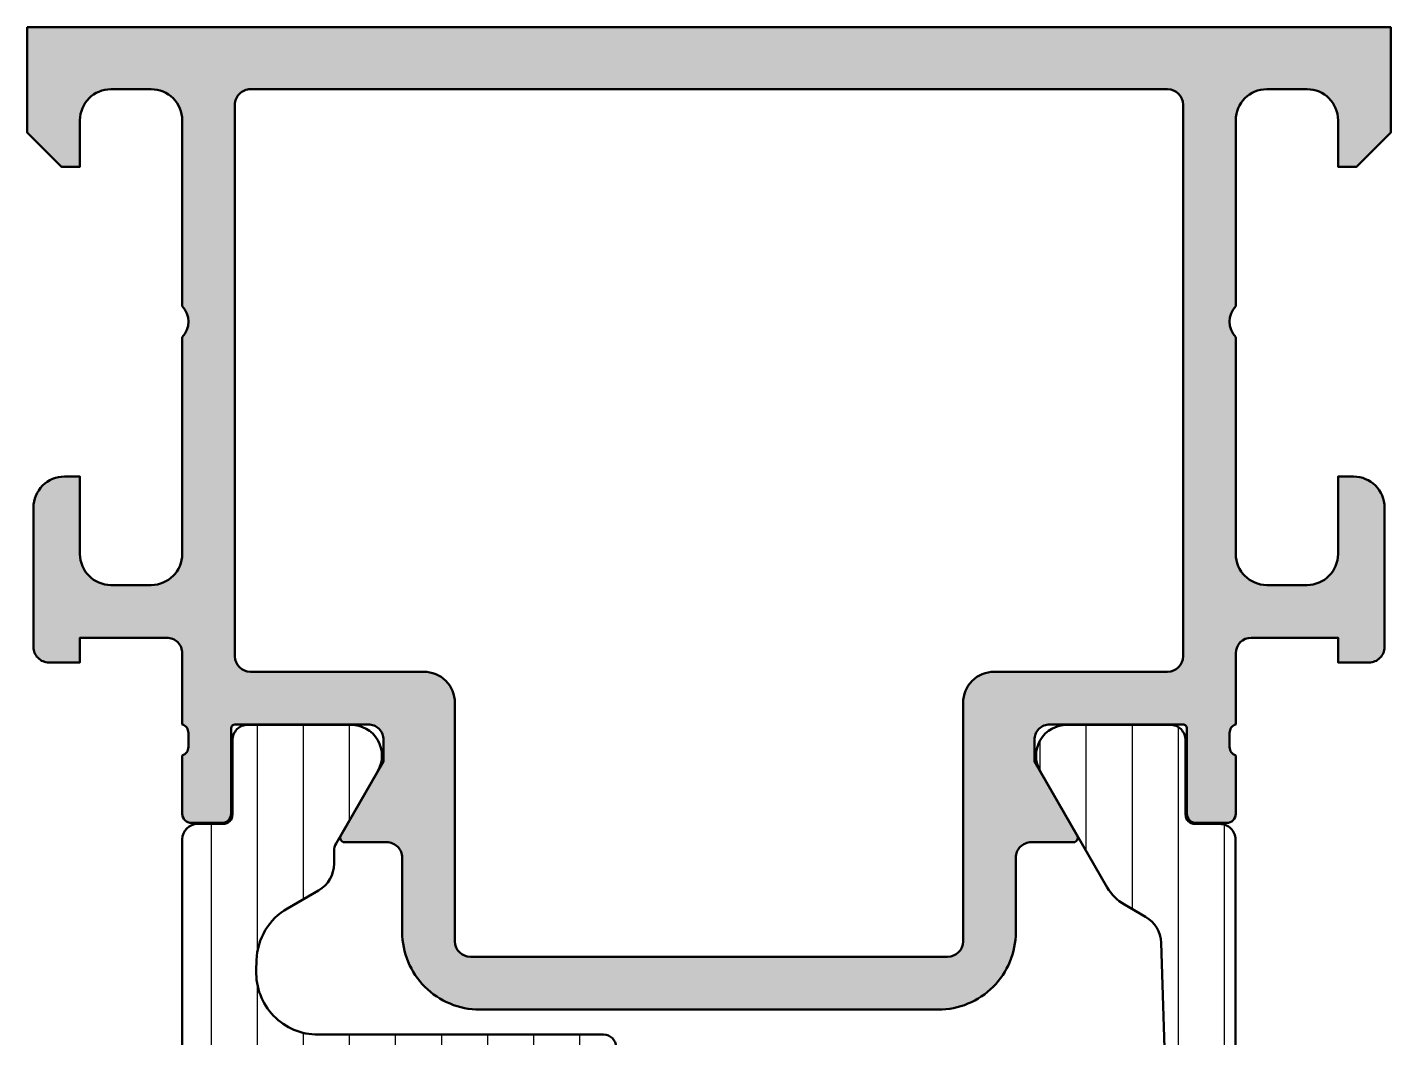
# Model space of a CAD drawing. Extents: x 0 to 69, y 0 to 75.
# Drawn here: x 0 to 44, y 42.39 to 75 of the extents above; entities that cross this region are included whole.
import ezdxf

# ---------------------------------------------------------------- set-up
doc = ezdxf.new("R2010")
doc.units = 0
for name, color, linetype, lineweight in [('0S-Alu contour', 7, 'Continuous', 50), ('0S-Alu hatch', 252, 'Continuous', 25), ('0S-Plastic contour', 254, 'Continuous', 50), ('0S-Plastic hatch', 253, 'Continuous', 25)]:
    doc.layers.add(name, color=color, linetype=linetype, lineweight=lineweight)
pattern_1 = [(90, (0, 0), (-1.4859, 0), [])]

# ---------------------------------------------------------------- blocks, each defined once
blk = doc.blocks.new('398040__4F718C29_9F31_4DE3_B955_965D05B9FBFA_')
at = {"layer": '0S-Alu hatch'}
h = blk.add_hatch(color=256, dxfattribs=at)
edge = h.paths.add_edge_path()
edge.add_line((4.6e-15, 75), (-1.1323e-12, 71.60000610351605))
edge.add_line((-1.1323e-12, 71.60000610351605), (1.099998474120984, 70.50000000000014))
edge.add_line((1.099998474120984, 70.50000000000014), (1.699996948241964, 70.50000000000011))
edge.add_line((1.699996948241964, 70.50000000000011), (1.699996948241623, 72.00012054488425))
edge.add_ellipse((2.700002467839834, 72.00011502528508), major_axis=(-1.000005519613444, 0), ratio=1, start_angle=270.00031624785845, end_angle=359.99968375205344, ccw=False)
edge.add_line((2.699996948242987, 73.00012054488329), (3.999992370594075, 73.00012054488323))
edge.add_ellipse((4.000007629510696, 72.0001281744037), major_axis=(-0.9999923705959503, 0), ratio=1, start_angle=179.9991257291162, end_angle=270.00087427819255, ccw=False)
edge.add_line((4.999999999990228, 72.00011291561464), (4.999992370604706, 65.99999995296697))
edge.add_ellipse((4.475044790372635, 65.50000761257805), major_axis=(-0.7249567590133354, 0), ratio=1, start_angle=136.39476221491, end_angle=223.6052377851352, ccw=False)
edge.add_line((4.999992370605101, 65.00001527218951), (5.00004565715756, 57.99999972534704))
edge.add_ellipse((3.999986859428035, 58.00005852307637), major_axis=(-1.00005879945801, 0), ratio=1, start_angle=90.003368663613, end_angle=179.996631336242, ccw=False)
edge.add_line((4.00004565715651, 56.99999972534684), (2.699996829032136, 56.99999972534735))
edge.add_ellipse((2.700084345714704, 58.00008712281035), major_axis=(-1.000087401292248, 0), ratio=1, start_angle=0.0050070680665044165, end_angle=89.99498610166671, ccw=False)
edge.add_line((1.699996948241282, 57.99999972534884), (1.699996948241651, 60.50001525878903))
edge.add_line((1.699996948241651, 60.50001525878903), (1.199996948231533, 60.50001525878887))
edge.add_arc((1.199974059185153, 59.5000381462446), 0.9999771128062166, 89.99868852422922, 180.0034971356453)
edge.add_line((0.1999969482416236, 59.4999771111102), (0.2000579833980725, 54.99999972534706))
edge.add_arc((0.7000272427776503, 54.99997661371029), 0.4999692599137589, 179.9973514386468, 270.0035228322613)
edge.add_line((0.7000579833985542, 54.50000735474157), (1.700057983397759, 54.49999972534715))
edge.add_line((1.700057983397759, 54.49999972534715), (1.700057983397759, 55.29999514771066))
edge.add_line((1.700057983397759, 55.29999514771066), (4.500045657157763, 55.29999514771057))
edge.add_ellipse((4.500045657157815, 54.79999514771072), major_axis=(-0.4999999999998579, 0), ratio=1, start_angle=180, end_angle=270.0000000000059, ccw=False)
edge.add_line((5.000045657157675, 54.79999514771072), (5.00004565715722, 52.50033720962844))
edge.add_ellipse((4.921209210614168, 52.23281661763532), major_axis=(-0.2788950563274366, 0), ratio=1, start_angle=178.8354106259032, end_angle=253.5801235805063, ccw=False)
edge.add_line((5.20004665715722, 52.22714820963695), (5.20004665715722, 51.77355420963696))
edge.add_ellipse((4.921178561514048, 51.76789355015989), major_axis=(-0.2789255417371534, 0), ratio=1, start_angle=106.42459455535459, end_angle=181.1628700728881, ccw=False)
edge.add_line((5.000045657157218, 51.50035020963695), (5.00004565715722, 49.62033920962844))
edge.add_arc((5.300045657157225, 49.62033920962844), 0.3000000000000043, 180, 270.0000000000002)
edge.add_line((5.300045657157226, 49.32033920962844), (6.280019976199998, 49.32033920962844))
edge.add_arc((6.280019976200002, 49.62033920962845), 0.3000000000000043, 269.9999999999992, 360)
edge.add_line((6.580019976200007, 49.62033920962845), (6.580019976200007, 52.38033720962843))
edge.add_ellipse((6.700019976199586, 52.38033720962842), major_axis=(-0.1199999999995791, 0), ratio=1, start_angle=270.00000000000256, end_angle=360, ccw=False)
edge.add_line((6.70001997619958, 52.500337209628), (11.00000261852597, 52.50034669530624))
edge.add_ellipse((11.00001293863648, 52.00035701541654), major_axis=(-0.4999896799961939, 0), ratio=1, start_angle=179.9988173780284, end_angle=270.0011826219621, ccw=False)
edge.add_line((11.50000261852617, 52.00034669530595), (11.50000261852594, 51.30034974706417))
edge.add_line((11.50000261852594, 51.30034974706417), (10.11175798962006, 48.89582399022776))
edge.add_arc((10.23871903248063, 48.83914027023604), 0.1390401039856604, 155.9408883990601, 266.6087467658954)
edge.add_line((10.23049425670982, 48.70034364354842), (11.60000261852091, 48.70034364354841))
edge.add_ellipse((11.60000261852567, 48.20034364354854), major_axis=(-0.4999999999998721, 0), ratio=1, start_angle=180, end_angle=270.0000000005459, ccw=False)
edge.add_line((12.10000261852554, 48.20034364354854), (12.10000261852614, 45.80003967285242))
edge.add_arc((14.60000261852655, 45.8000396728522), 2.500000000000415, 180, 270.0000000000001)
edge.add_line((14.60000261852656, 43.30003967285178), (29.39988079070974, 43.30003967285211))
edge.add_arc((29.39988079070975, 45.80003967285222), 2.500000000000113, 269.9999999999998, 360)
edge.add_line((31.89988079070986, 45.80003967285222), (31.89988079070986, 48.20034364354868))
edge.add_ellipse((32.39988079070903, 48.20034364354857), major_axis=(-0.4999999999991687, 0), ratio=1, start_angle=269.99999999941866, end_angle=360, ccw=False)
edge.add_line((32.3998807907141, 48.70034364354774), (33.76938915252642, 48.70034364354774))
edge.add_arc((33.76116437675516, 48.83914027023583), 0.1390401039861504, 273.3912532342744, 384.0591116010899)
edge.add_line((33.88812541961603, 48.89582399022808), (32.49988079070978, 51.30034974706317))
edge.add_line((32.49988079070978, 51.30034974706317), (32.49988079071, 52.00034669530556))
edge.add_ellipse((32.99987047059977, 52.00035701541648), major_axis=(-0.4999896799962792, 0), ratio=1, start_angle=-90.00118262192979, end_angle=0.0011826219716795094, ccw=False)
edge.add_line((32.99988079071, 52.50034669530625), (37.29994720928403, 52.5003372094434))
edge.add_ellipse((37.29994720928404, 52.38038557645545), major_axis=(-0.1199516329879557, 0), ratio=1, start_angle=180, end_angle=270.0000000000034, ccw=False)
edge.add_line((37.41989884227199, 52.38038557645545), (37.419898842272, 49.62038757645546))
edge.add_arc((37.71989884227201, 49.62038757645546), 0.3000000000000078, 180, 269.9999999999986)
edge.add_line((37.719898842272, 49.32038757645544), (38.69987316131479, 49.32038757645544))
edge.add_arc((38.69987316131479, 49.62038757645544), 0.3000000000000043, 270, 360)
edge.add_line((38.99987316131479, 49.62038757645544), (38.99987316131479, 51.50039857646396))
edge.add_ellipse((39.07874025695798, 51.7679419169869), major_axis=(-0.2789255417371639, 0), ratio=1, start_angle=-1.1628700728853119, end_angle=73.57540544464138, ccw=False)
edge.add_line((38.7998721613148, 51.77360257646395), (38.79987216131479, 52.22719657646395))
edge.add_ellipse((39.07870960785784, 52.2328649844623), major_axis=(-0.2788950563274373, 0), ratio=1, start_angle=-73.58012358050769, end_angle=1.1645893740924862, ccw=False)
edge.add_line((38.99987316131479, 52.50038557645543), (38.99987316131559, 54.79999514771055))
edge.add_ellipse((39.49987316131571, 54.79999514771057), major_axis=(-0.5000000000001208, 0), ratio=1, start_angle=270.00000000000165, end_angle=360, ccw=False)
edge.add_line((39.4998731613157, 55.29999514771069), (42.29986083507504, 55.29999514771077))
edge.add_line((42.29986083507504, 55.29999514771077), (42.29986083507504, 54.49999972534715))
edge.add_line((42.29986083507504, 54.49999972534715), (43.29986083507504, 54.50000735474154))
edge.add_arc((43.29989157569552, 54.99997661370997), 0.4999692599134721, 269.9964771677871, 360.0026485613531)
edge.add_line((43.79986083507481, 54.99999972534698), (43.79992187023106, 59.49999972534691))
edge.add_arc((42.79983439966191, 59.49991225477811), 1.000087474394374, 0.0050112559646679, 89.99498874390596)
edge.add_line((42.79992187023107, 60.49999972534727), (42.29992187023106, 60.49999972534727))
edge.add_line((42.29992187023106, 60.49999972534727), (42.29992187023095, 57.99999972534749))
edge.add_ellipse((41.29983447275778, 58.0000871228099), major_axis=(-1.000087401291997, 0), ratio=1, start_angle=90.00501389832573, end_angle=179.994992931788, ccw=False)
edge.add_line((41.29992198944021, 56.99999972534715), (39.9998731613157, 56.99999972534738))
edge.add_ellipse((39.99993195904449, 58.0000585230764), major_axis=(-1.000058799457502, 0), ratio=1, start_angle=0.0033686637580103707, end_angle=89.99663133636898, ccw=False)
edge.add_line((38.99987316131547, 57.99999972534539), (38.99987316131547, 64.99999972534727))
edge.add_ellipse((39.52471250163401, 65.49999972534727), major_axis=(-0.7248836686986376, 0), ratio=1, start_angle=-43.611576736303675, end_angle=43.611576736303675, ccw=False)
edge.add_line((38.99987316131547, 65.99999972534727), (38.99987316131558, 72.00043483925435))
edge.add_ellipse((39.99992797000323, 72.00038766035017), major_axis=(-1.000054809800514, 0), ratio=1, start_angle=270.0031401344282, end_angle=359.997296995918, ccw=False)
edge.add_line((39.99987316131464, 73.00044246864877), (41.29992198944038, 73.00044246864852))
edge.add_ellipse((41.29983554382461, 72.0003561415644), major_axis=(-1.000086330820219, 0), ratio=1, start_angle=180.0053828449331, end_angle=269.9950474586097, ccw=False)
edge.add_line((42.29992187023129, 72.00045009804212), (42.29992187023095, 70.49999257278967))
edge.add_line((42.29992187023095, 70.49999257278967), (42.89989745616925, 70.49999257278986))
edge.add_line((42.89989745616925, 70.49999257278986), (43.99987304687909, 71.5999679203088))
edge.add_line((43.99987304687909, 71.5999679203088), (43.99987304687924, 75.00000000000034))
edge.add_line((43.99987304687924, 75.00000000000034), (7.1e-15, 75))
edge = h.paths.add_edge_path()
edge.add_ellipse((7.199995422595468, 72.50000305175814), major_axis=(-0.5000000002325466, 0), ratio=1, start_angle=269.99825147215273, end_angle=360, ccw=False)
edge.add_line((7.200010681379471, 73.00000305175784), (36.79985790252659, 73.00000305175809))
edge.add_ellipse((36.79985516165864, 72.50000031089013), major_axis=(-0.500002740875468, 0), ratio=1, start_angle=180.0003140784808, end_angle=269.9996859213895, ccw=False)
edge.add_line((37.29985790252659, 72.50000305175763), (37.29985790252636, 54.70034974706374))
edge.add_ellipse((36.79985790252619, 54.70034974706374), major_axis=(-0.5000000000001706, 0), ratio=1, start_angle=90.00000000000648, end_angle=180, ccw=False)
edge.add_line((36.79985790252625, 54.20034974706357), (31.1998853683466, 54.20034974706414))
edge.add_arc((31.19988332118277, 53.20035179422808), 0.9999979528381494, 89.99988270591233, 180.0001172937092)
edge.add_line((30.19988536834672, 53.20034974706402), (30.19986248016301, 45.49999694824267))
edge.add_ellipse((29.69985174797944, 45.50003819936842), major_axis=(-0.5000107338851818, 0), ratio=1, start_angle=90.00210403669172, end_angle=179.99527307066, ccw=False)
edge.add_line((29.69987010955754, 45.00002746582038), (14.30001329967854, 45.00002746582048))
edge.add_ellipse((14.30003166125675, 45.50003819936842), major_axis=(-0.5000107338850684, 0), ratio=1, start_angle=0.004726929340108654, end_angle=89.99789596329549, ccw=False)
edge.add_line((13.8000209290733, 45.49999694824225), (13.79999804088948, 53.20034974707034))
edge.add_arc((12.80000008805326, 53.20035179422757), 0.99999795283832, 359.9998827062908, 450.0001172940974)
edge.add_line((12.79999804088925, 54.20034974706379), (7.19999542236258, 54.20034974706379))
edge.add_ellipse((7.199995422362694, 54.70034974706369), major_axis=(-0.4999999999998864, 0), ratio=1, start_angle=0, end_angle=89.99999999998698, ccw=False)
edge.add_line((6.699995422362808, 54.70034974706369), (6.699995422362921, 72.50000305175814))
at = {"layer": '0S-Alu contour', "color": 7}
for points in [[(4.6e-15, 75), (-1.1323e-12, 71.60000610351605), (1.099998474120984, 70.50000000000014), (1.699996948241964, 70.50000000000011), (1.699996948241623, 72.00012054488425)], [(42.29992187023129, 72.00045009804212), (42.29992187023095, 70.49999257278967), (42.89989745616925, 70.49999257278986), (43.99987304687909, 71.5999679203088), (43.99987304687924, 75.00000000000034), (4.6e-15, 75)], [(2.699996948242987, 73.00012054488329), (3.999992370594075, 73.00012054488323)], [(7.200010681379471, 73.00000305175784), (36.79985790252659, 73.00000305175809)], [(39.99987316131464, 73.00044246864877), (41.29992198944038, 73.00044246864852)], [(6.699995422362808, 54.70034974706369), (6.699995422362921, 72.50000305175814)], [(37.29985790252659, 72.50000305175763), (37.29985790252636, 54.70034974706374)], [(4.999999999990228, 72.00011291561464), (4.999992370604706, 65.99999995296697)], [(38.99987316131547, 65.99999972534727), (38.99987316131558, 72.00043483925435)], [(4.999992370605101, 65.00001527218951), (5.00004565715756, 57.99999972534704)], [(38.99987316131547, 57.99999972534539), (38.99987316131547, 64.99999972534727)], [(1.699996948241282, 57.99999972534884), (1.699996948241651, 60.50001525878903), (1.199996948231533, 60.50001525878887)], [(42.79992187023107, 60.49999972534727), (42.29992187023106, 60.49999972534727), (42.29992187023095, 57.99999972534749)], [(0.1999969482416236, 59.4999771111102), (0.2000579833980725, 54.99999972534706)], [(43.79986083507481, 54.99999972534698), (43.79992187023106, 59.49999972534691)], [(4.00004565715651, 56.99999972534684), (2.699996829032136, 56.99999972534735)], [(41.29992198944021, 56.99999972534715), (39.9998731613157, 56.99999972534738)], [(0.7000579833985542, 54.50000735474157), (1.700057983397759, 54.49999972534715), (1.700057983397759, 55.29999514771066), (4.500045657157763, 55.29999514771057)], [(39.4998731613157, 55.29999514771069), (42.29986083507504, 55.29999514771077), (42.29986083507504, 54.49999972534715), (43.29986083507504, 54.50000735474154)], [(5.000045657157675, 54.79999514771072), (5.00004565715722, 52.50033720962844)], [(38.99987316131479, 52.50038557645543), (38.99987316131559, 54.79999514771055)], [(12.79999804088925, 54.20034974706379), (7.19999542236258, 54.20034974706379)], [(36.79985790252625, 54.20034974706357), (31.1998853683466, 54.20034974706414)], [(13.8000209290733, 45.49999694824225), (13.79999804088948, 53.20034974707034)], [(30.19988536834672, 53.20034974706402), (30.19986248016301, 45.49999694824267)], [(6.580019976200007, 49.62033920962845), (6.580019976200007, 52.38033720962843)], [(6.70001997619958, 52.500337209628), (11.00000261852597, 52.50034669530624)], [(32.99988079071, 52.50034669530625), (37.29994720928403, 52.5003372094434)], [(37.41989884227199, 52.38038557645545), (37.419898842272, 49.62038757645546)], [(5.20004665715722, 52.22714820963695), (5.20004665715722, 51.77355420963696)], [(11.50000261852617, 52.00034669530595), (11.50000261852594, 51.30034974706417), (10.11175798962006, 48.89582399022776)], [(33.88812541961603, 48.89582399022808), (32.49988079070978, 51.30034974706317), (32.49988079071, 52.00034669530556)], [(38.7998721613148, 51.77360257646395), (38.79987216131479, 52.22719657646395)], [(5.000045657157218, 51.50035020963695), (5.00004565715722, 49.62033920962844)], [(38.99987316131479, 49.62038757645544), (38.99987316131479, 51.50039857646396)], [(5.300045657157226, 49.32033920962844), (6.280019976199998, 49.32033920962844)], [(37.719898842272, 49.32038757645544), (38.69987316131479, 49.32038757645544)], [(10.23049425670982, 48.70034364354842), (11.60000261852091, 48.70034364354841)], [(32.3998807907141, 48.70034364354774), (33.76938915252642, 48.70034364354774)], [(12.10000261852554, 48.20034364354854), (12.10000261852614, 45.80003967285242)], [(31.89988079070986, 45.80003967285222), (31.89988079070986, 48.20034364354868)], [(29.69987010955754, 45.00002746582038), (14.30001329967854, 45.00002746582048)], [(14.60000261852656, 43.30003967285178), (29.39988079070974, 43.30003967285211)]]:
    blk.add_lwpolyline(points, dxfattribs=at)
at = {"layer": '0S-Alu contour', "color": 7, "extrusion": (0, 0, -1)}
for centre, radius, start, end in [((-2.700002467839834, 72.00011502528508), 1.000005519613444, 0.0003162479465275, 89.99968375214156), ((-4.000007629510696, 72.0001281744037), 0.9999923705959503, 89.99912572180745, 180.0008742708838), ((-7.199995422595468, 72.50000305175814), 0.5000000002325466, 0, 90.00174852784727), ((-36.79985516165864, 72.50000031089013), 0.500002740875468, 90.00031407861044, 179.9996859215192), ((-39.99992797000323, 72.00038766035017), 1.000054809800514, 0.0027030040819815, 89.9968598655718), ((-41.29983554382461, 72.0003561415644), 1.000086330820219, 90.00495254139032, 179.9946171550669), ((-4.475044790372635, 65.50000761257805), 0.7249567590133354, 136.3947622148648, 223.6052377850901), ((-39.52471250163401, 65.49999972534727), 0.7248836686986376, 316.3884232636963, 43.61157673630372), ((-2.700084345714704, 58.00008712281035), 1.000087401292248, 270.0050138983333, 359.9949929319335), ((-3.999986859428035, 58.00005852307637), 1.00005879945801, 180.003368663758, 269.996631336387), ((-39.99993195904449, 58.0000585230764), 1.000058799457502, 270.003368663631, 359.996631336242), ((-41.29983447275778, 58.0000871228099), 1.000087401291997, 180.0050070682121, 269.9949861016743), ((-4.500045657157815, 54.79999514771072), 0.4999999999998579, 89.9999999999941, 180), ((-39.49987316131571, 54.79999514771057), 0.5000000000001208, 0, 89.99999999999837), ((-7.199995422362694, 54.70034974706369), 0.4999999999998864, 270.000000000013, 0), ((-36.79985790252619, 54.70034974706374), 0.5000000000001706, 180, 269.9999999999935), ((-4.921209210614168, 52.23281661763532), 0.2788950563274366, 106.4198764194937, 181.1645893740969), ((-6.700019976199586, 52.38033720962842), 0.1199999999995791, 0, 89.99999999999746), ((-11.00001293863648, 52.00035701541654), 0.4999896799961939, 89.99881737803791, 180.0011826219717), ((-32.99987047059977, 52.00035701541648), 0.4999896799962792, 359.9988173780283, 90.00118262192973), ((-37.29994720928404, 52.38038557645545), 0.1199516329879557, 89.99999999999662, 180), ((-39.07870960785784, 52.2328649844623), 0.2788950563274373, 358.8354106259075, 73.58012358050784), ((-4.921178561514048, 51.76789355015989), 0.2789255417371534, 178.8371299271119, 253.5754054446454), ((-39.07874025695798, 51.7679419169869), 0.2789255417371639, 286.4245945553586, 1.162870072885284), ((-11.60000261852567, 48.20034364354854), 0.4999999999998721, 89.99999999945408, 180), ((-32.39988079070903, 48.20034364354857), 0.4999999999991687, 0, 90.00000000058134), ((-14.30003166125675, 45.50003819936842), 0.5000107338850684, 270.0021040367046, 359.9952730706599), ((-29.69985174797944, 45.50003819936842), 0.5000107338851818, 180.0047269293401, 269.9978959633083)]:
    blk.add_arc(centre, radius, start, end, dxfattribs=at)
at = {"layer": '0S-Alu contour', "color": 7}
for centre, radius, start, end in [((1.199974059185153, 59.5000381462446), 0.9999771128062166, 89.99868852422922, 180.0034971356453), ((42.79983439966191, 59.49991225477811), 1.000087474394374, 0.0050112559646679, 89.99498874390596), ((0.7000272427776503, 54.99997661371029), 0.4999692599137589, 179.9973514386468, 270.0035228322613), ((43.29989157569552, 54.99997661370997), 0.4999692599134721, 269.9964771677871, 0.0026485613531484), ((12.80000008805326, 53.20035179422757), 0.99999795283832, 359.9998827062908, 90.00011729409745), ((31.19988332118277, 53.20035179422808), 0.9999979528381494, 89.99988270591233, 180.0001172937092), ((5.300045657157225, 49.62033920962844), 0.3000000000000043, 180, 270.0000000000002), ((6.280019976200002, 49.62033920962845), 0.3000000000000043, 269.9999999999992, 0), ((37.71989884227201, 49.62038757645546), 0.3000000000000078, 180, 269.9999999999986), ((38.69987316131479, 49.62038757645544), 0.3000000000000043, 270, 0), ((10.23871903248063, 48.83914027023604), 0.1390401039856604, 155.9408883990601, 266.6087467658954), ((33.76116437675516, 48.83914027023583), 0.1390401039861504, 273.3912532342744, 24.05911160108992), ((14.60000261852655, 45.8000396728522), 2.500000000000415, 180, 270.0000000000001), ((29.39988079070975, 45.80003967285222), 2.500000000000113, 269.9999999999998, 0)]:
    blk.add_arc(centre, radius, start, end, dxfattribs=at)
blk = doc.blocks.new('284163__7D6EA18B_FADC_45D0_AC94_8C4D0AB8590E___A84ECCB0_7284_459A_94F0_9CF5729D16C2_')
at = {"layer": '0S-Plastic hatch'}
h = blk.add_hatch(dxfattribs=at)
h.set_pattern_fill('ANSI31', color=256, scale=0.4680000000000001, angle=45, style=0)
h.set_pattern_definition(pattern_1)
edge = h.paths.add_edge_path()
edge.add_line((4.999999999999936, 48.79000299999995), (4.999999999999964, 16.20999699999988))
edge.add_arc((5.499999999999964, 16.20999699999988), 0.5, 180, 270.000000000008)
edge.add_line((5.500000000000033, 15.70999699999988), (6.320332673257507, 15.709997))
edge.add_ellipse((6.320332673257508, 15.40999699999993), major_axis=(-0.3000000000000682, 0), ratio=1, start_angle=180, end_angle=270.00000000000017, ccw=False)
edge.add_line((6.620332673257575, 15.40999699999999), (6.619998043951408, 13.00999861706368))
edge.add_arc((7.119994021390095, 13.00999597743869), 0.4999959774456543, 179.9996975182267, 270.0003024811965)
edge.add_line((7.11999666101526, 12.51), (10.43515934783142, 12.51))
edge.add_arc((10.4470367909113, 13.50992946068492), 0.9999999999998763, 269.3194566383534, 389.9999965993499)
edge.add_line((11.3130622243719, 14.00992940928405), (9.966987283269612, 16.34139991764112))
edge.add_ellipse((10.39999999999997, 16.59139989194065), major_axis=(-0.4999999999999665, 0), ratio=1, start_angle=0, end_angle=29.99999659934258, ccw=False)
edge.add_line((9.900000000000002, 16.59139989194065), (9.89999999999997, 16.81001272908001))
edge.add_ellipse((10.09999999999994, 16.81001272908002), major_axis=(-0.1999999999999744, 0), ratio=1, start_angle=269.9999999999959, end_angle=360, ccw=False)
edge.add_line((10.09999999999996, 17.01001272908), (18.59999999999999, 17.01001272907994))
edge.add_arc((18.6, 17.41001272907993), 0.3999999999999915, 269.999999999998, 449.9999999999979)
edge.add_line((18.60000000000001, 17.81001272907992), (16.60000000000007, 17.81001272907995))
edge.add_ellipse((16.60000000000009, 18.11001272908001), major_axis=(-0.3000000000000575, 0), ratio=1, start_angle=0, end_angle=89.9999999999967, ccw=False)
edge.add_line((16.30000000000003, 18.11001272908001), (16.29999999999995, 18.31001272908004))
edge.add_arc((15.99999999999998, 18.31001272908004), 0.2999999999999687, 0, 180)
edge.add_line((15.70000000000001, 18.31001272908004), (15.7000000000001, 18.11001272908014))
edge.add_ellipse((15.39999999999992, 18.11001272908007), major_axis=(-0.3000000000001712, 0), ratio=1, start_angle=90.00000000001393, end_angle=180, ccw=False)
edge.add_line((15.4, 17.8100127290799), (11.89999999999999, 17.81001272907998))
edge.add_ellipse((11.90000000000001, 18.11001272908), major_axis=(-0.300000000000022, 0), ratio=1, start_angle=0, end_angle=89.99999999999773, ccw=False)
edge.add_line((11.59999999999999, 18.11001272908001), (11.59999999999987, 18.31001272908004))
edge.add_arc((11.29999999999989, 18.31001272908004), 0.2999999999999829, 0, 180)
edge.add_line((10.9999999999999, 18.31001272908004), (10.99999999999999, 18.11001272908008))
edge.add_ellipse((10.69999999999996, 18.11001272908004), major_axis=(-0.3000000000000256, 0), ratio=1, start_angle=90.00000000000807, end_angle=180, ccw=False)
edge.add_line((10.70000000000001, 17.81001272908001), (9.53589838479956, 17.81001272908004))
edge.add_ellipse((9.535898384799562, 18.01001272871147), major_axis=(-0.1999999996314337, 0), ratio=1, start_angle=59.999999999992326, end_angle=89.99999999999949, ccw=False)
edge.add_line((9.435898384983822, 17.83680764827378), (8.399095901693096, 18.43540571210517))
edge.add_ellipse((9.399095736264117, 20.16745660626702), major_axis=(-1.999999992277225, 0), ratio=1, start_angle=1.7229977105125158, end_angle=60.000005344612816, ccw=False)
edge.add_line((7.399999999999997, 20.10732170492413), (7.005380570036029, 32.13201509160897))
edge.add_ellipse((16.99999999997549, 32.46001272908071), major_axis=(-9.999999999975527, 0), ratio=1, start_angle=-1.8796251589934059, end_angle=1.8796251589981807, ccw=False)
edge.add_line((7.005380570036001, 32.78801036655162), (7.263154921354066, 40.72281249282729))
edge.add_ellipse((8.262616864350466, 40.69001272908009), major_axis=(-1.000000000000005, 0), ratio=1, start_angle=269.9999999999994, end_angle=358.12037484100466, ccw=False)
edge.add_line((8.262616864350475, 41.69001272908009), (10.70000000000002, 41.69001272908001))
edge.add_ellipse((10.70000000000002, 41.39001272908004), major_axis=(-0.2999999999999758, 0), ratio=1, start_angle=180, end_angle=270.000000000001, ccw=False)
edge.add_line((10.99999999999999, 41.39001272908007), (10.99999999999996, 41.19001272908003))
edge.add_arc((11.29999999999995, 41.19001272908002), 0.2999999999999829, 180, 360)
edge.add_line((11.59999999999993, 41.19001272908), (11.59999999999993, 41.39001272908001))
edge.add_ellipse((11.89999999999988, 41.39001272908001), major_axis=(-0.2999999999999527, 0), ratio=1, start_angle=269.99999999999966, end_angle=360, ccw=False)
edge.add_line((11.89999999999988, 41.69001272907997), (15.40000000000014, 41.69001272908003))
edge.add_ellipse((15.40000000000014, 41.3900127290801), major_axis=(-0.2999999999999332, 0), ratio=1, start_angle=180, end_angle=269.9999999999993, ccw=False)
edge.add_line((15.70000000000007, 41.39001272908013), (15.69999999999998, 41.19001272908))
edge.add_arc((15.99999999999998, 41.19001272908002), 0.2999999999999989, 180, 360)
edge.add_line((16.29999999999998, 41.19001272908003), (16.30000000000003, 41.39001272908003))
edge.add_ellipse((16.60000000000001, 41.39001272908006), major_axis=(-0.2999999999999794, 0), ratio=1, start_angle=270.0000000000041, end_angle=360, ccw=False)
edge.add_line((16.59999999999999, 41.69001272908004), (18.59999999999999, 41.69001272908001))
edge.add_arc((18.59999999999999, 42.09001272908), 0.3999999999999915, 270.0000000000005, 450)
edge.add_line((18.59999999999999, 42.49001272908), (9.387861412299651, 42.49001272907994))
edge.add_ellipse((9.38786141229961, 44.49001272907995), major_axis=(-2.000000000000014, 0), ratio=1, start_angle=-1.8796251589948838, end_angle=90.0000000000012, ccw=False)
edge.add_line((7.38893752630681, 44.55561225657435), (7.399999999999941, 44.89270375323563))
edge.add_ellipse((9.399095743983398, 44.83256885166063), major_axis=(-2.000000000000051, 0), ratio=1, start_angle=299.99999465538883, end_angle=358.2770022894899, ccw=False)
edge.add_line((8.399095905550915, 46.56461975251061), (9.399999919216206, 47.1424918255765))
edge.add_arc((8.899999999999904, 48.00851727600147), 1.000000000000034, 299.9999946553925, 360)
edge.add_line((9.899999999999938, 48.00851727600148), (9.900000000000002, 48.40860010805933))
edge.add_ellipse((10.39999999999998, 48.40860010805926), major_axis=(-0.4999999999999823, 0), ratio=1, start_angle=330.0000034006561, end_angle=360, ccw=False)
edge.add_line((9.966987283269617, 48.6586000823588), (11.31306222437201, 50.99007059071589))
edge.add_arc((10.4470367909114, 51.49007053931505), 0.9999999999999021, 330.0000034006489, 450.6805433616456)
edge.add_line((10.43515934783154, 52.49), (7.11999666101514, 52.49))
edge.add_arc((7.119994021389981, 51.99000402256119), 0.4999959774457751, 89.99969751880425, 180.0003024817733)
edge.add_line((6.619998043951174, 51.99000138293619), (6.620332673257461, 49.59000299999996))
edge.add_ellipse((6.320332673257454, 49.59000299999996), major_axis=(-0.3000000000000069, 0), ratio=1, start_angle=90.00000000001091, end_angle=180, ccw=False)
edge.add_line((6.320332673257511, 49.29000299999994), (5.499999999999931, 49.29000299999994))
edge.add_arc((5.499999999999934, 48.79000299999995), 0.5, 90.0000000000003, 180)
at = {"layer": '0S-Plastic contour', "color": 7}
for points in [[(10.43515934783154, 52.49), (7.11999666101514, 52.49)], [(6.619998043951174, 51.99000138293619), (6.620332673257461, 49.59000299999996)], [(9.966987283269617, 48.6586000823588), (11.31306222437201, 50.99007059071589)], [(6.320332673257511, 49.29000299999994), (5.499999999999931, 49.29000299999994)], [(4.999999999999936, 48.79000299999995), (4.999999999999964, 16.20999699999988)], [(9.899999999999938, 48.00851727600148), (9.900000000000002, 48.40860010805933)], [(8.399095905550915, 46.56461975251061), (9.399999919216206, 47.1424918255765)], [(7.38893752630681, 44.55561225657435), (7.399999999999941, 44.89270375323563)], [(18.59999999999999, 42.49001272908), (9.387861412299651, 42.49001272907994)], [(8.262616864350475, 41.69001272908009), (10.70000000000002, 41.69001272908001)], [(10.99999999999999, 41.39001272908007), (10.99999999999996, 41.19001272908003)], [(11.59999999999993, 41.19001272908), (11.59999999999993, 41.39001272908001)], [(11.89999999999988, 41.69001272907997), (15.40000000000014, 41.69001272908003)], [(15.70000000000007, 41.39001272908013), (15.69999999999998, 41.19001272908)], [(16.29999999999998, 41.19001272908003), (16.30000000000003, 41.39001272908003)], [(16.59999999999999, 41.69001272908004), (18.59999999999999, 41.69001272908001)], [(7.005380570036001, 32.78801036655162), (7.263154921354066, 40.72281249282729)], [(7.399999999999997, 20.10732170492413), (7.005380570036029, 32.13201509160897)], [(9.435898384983822, 17.83680764827378), (8.399095901693096, 18.43540571210517)], [(10.9999999999999, 18.31001272908004), (10.99999999999999, 18.11001272908008)], [(11.59999999999999, 18.11001272908001), (11.59999999999987, 18.31001272908004)], [(15.70000000000001, 18.31001272908004), (15.7000000000001, 18.11001272908014)], [(16.30000000000003, 18.11001272908001), (16.29999999999995, 18.31001272908004)], [(10.70000000000001, 17.81001272908001), (9.53589838479956, 17.81001272908004)], [(15.4, 17.8100127290799), (11.89999999999999, 17.81001272907998)], [(18.60000000000001, 17.81001272907992), (16.60000000000007, 17.81001272907995)], [(9.900000000000002, 16.59139989194065), (9.89999999999997, 16.81001272908001)], [(10.09999999999996, 17.01001272908), (18.59999999999999, 17.01001272907994)], [(11.3130622243719, 14.00992940928405), (9.966987283269612, 16.34139991764112)], [(5.500000000000033, 15.70999699999988), (6.320332673257507, 15.709997)], [(6.620332673257575, 15.40999699999999), (6.619998043951408, 13.00999861706368)], [(7.11999666101526, 12.51), (10.43515934783142, 12.51)]]:
    blk.add_lwpolyline(points, dxfattribs=at)
for centre, radius, start, end in [((7.119994021389981, 51.99000402256119), 0.4999959774457751, 89.99969751880425, 180.0003024817733), ((10.4470367909114, 51.49007053931505), 0.9999999999999021, 330.0000034006489, 90.6805433616456), ((5.499999999999934, 48.79000299999995), 0.5, 90.0000000000003, 180), ((8.899999999999904, 48.00851727600147), 1.000000000000034, 299.9999946553925, 0), ((18.59999999999999, 42.09001272908), 0.3999999999999915, 270.0000000000005, 90), ((11.29999999999995, 41.19001272908002), 0.2999999999999829, 180, 0), ((15.99999999999998, 41.19001272908002), 0.2999999999999989, 180, 0), ((11.29999999999989, 18.31001272908004), 0.2999999999999829, 0, 180), ((15.99999999999998, 18.31001272908004), 0.2999999999999687, 0, 180), ((18.6, 17.41001272907993), 0.3999999999999915, 269.999999999998, 89.99999999999797), ((5.499999999999964, 16.20999699999988), 0.5, 180, 270.000000000008), ((10.4470367909113, 13.50992946068492), 0.9999999999998763, 269.3194566383534, 29.99999659934991), ((7.119994021390095, 13.00999597743869), 0.4999959774456543, 179.9996975182267, 270.0003024811965)]:
    blk.add_arc(centre, radius, start, end, dxfattribs=at)
at = {"layer": '0S-Plastic contour', "color": 7, "extrusion": (0, 0, -1)}
for centre, radius, start, end in [((-6.320332673257454, 49.59000299999996), 0.3000000000000069, 180, 269.9999999999891), ((-10.39999999999998, 48.40860010805926), 0.4999999999999823, 0, 29.99999659934387), ((-9.399095743983398, 44.83256885166063), 2.000000000000051, 1.722997710510139, 60.00000534461115), ((-9.38786141229961, 44.49001272907995), 2.000000000000014, 269.9999999999988, 1.879625158994947), ((-8.262616864350466, 40.69001272908009), 1.000000000000005, 1.879625158995334, 90.00000000000063), ((-10.70000000000002, 41.39001272908004), 0.2999999999999758, 89.99999999999898, 180), ((-11.89999999999988, 41.39001272908001), 0.2999999999999527, 0, 90.00000000000033), ((-15.40000000000014, 41.3900127290801), 0.2999999999999332, 90.00000000000067, 180), ((-16.60000000000001, 41.39001272908006), 0.2999999999999794, 0, 89.99999999999594), ((-16.99999999997549, 32.46001272908071), 9.999999999975527, 358.1203748410018, 1.879625158993395), ((-9.399095736264117, 20.16745660626702), 1.999999992277225, 299.9999946553872, 358.2770022894875), ((-10.69999999999996, 18.11001272908004), 0.3000000000000256, 180, 269.9999999999919), ((-11.90000000000001, 18.11001272908), 0.300000000000022, 270.0000000000023, 0), ((-15.39999999999992, 18.11001272908007), 0.3000000000001712, 180, 269.9999999999861), ((-16.60000000000009, 18.11001272908001), 0.3000000000000575, 270.0000000000033, 0), ((-9.535898384799562, 18.01001272871147), 0.1999999996314337, 270.0000000000005, 300.0000000000077), ((-10.09999999999994, 16.81001272908002), 0.1999999999999744, 0, 90.00000000000406), ((-10.39999999999997, 16.59139989194065), 0.4999999999999665, 330.0000034006574, 0), ((-6.320332673257508, 15.40999699999993), 0.3000000000000682, 89.99999999999984, 180)]:
    blk.add_arc(centre, radius, start, end, dxfattribs=at)
blk = doc.blocks.new('284163__C954B984_FA5F_4658_A29E_DFC75BBB4909___100183F9_3298_47F5_9DFF_BB639401E53B_')
at = {"layer": '0S-Plastic hatch'}
h = blk.add_hatch(dxfattribs=at)
h.set_pattern_fill('ANSI31', color=256, scale=0.4680000000000001, angle=45, style=0)
h.set_pattern_definition(pattern_1)
edge = h.paths.add_edge_path()
edge.add_line((38.99000133898493, 48.79000032109063), (38.98999866101507, 16.20999700093944))
edge.add_ellipse((38.49000133898476, 16.2099943220302), major_axis=(-0.4999973220374942, 0), ratio=1, start_angle=89.99969301797529, end_angle=180.000306982385, ccw=False)
edge.add_line((38.48999866007556, 15.70999699999988), (37.67966732674244, 15.70999699999999))
edge.add_arc((37.67966732674244, 15.40999699999992), 0.3000000000000682, 90, 180)
edge.add_line((37.37966732674237, 15.40999699999992), (37.38000195604854, 13.00999861706368))
edge.add_ellipse((36.88000597860984, 13.00999597743871), major_axis=(-0.4999959774456685, 0), ratio=1, start_angle=89.99969751880508, end_angle=180.0003024817733, ccw=False)
edge.add_line((36.88000333898469, 12.51000000000001), (33.56484065216852, 12.51))
edge.add_ellipse((33.55296320908867, 13.50992946068492), major_axis=(-0.9999999999998795, 0), ratio=1, start_angle=-29.999996599349117, end_angle=90.68054336164488, ccw=False)
edge.add_line((32.68693777562806, 14.00992940928404), (34.85390130414907, 17.76322085329156))
edge.add_ellipse((36.15293945433872, 17.01322093039319), major_axis=(-1.499999999998574, 0), ratio=1, start_angle=299.9950461054335, end_angle=330.0000034006368, ccw=False)
edge.add_line((35.40305177427785, 18.3123238775412), (36.09105285989823, 18.70946217909625))
edge.add_arc((35.59112773985686, 19.57553081052878), 0.9999999999998941, 299.995046105458, 358.0947021428511)
edge.add_line((36.59057488583073, 19.54228321806739), (36.97201689240819, 33.59999999905986))
edge.add_line((36.97201689240819, 33.59999999905986), (36.59057488583073, 45.45771678193237))
edge.add_arc((35.59112773985642, 45.42446918947077), 1.000000000000317, 1.90529785715967, 60.00495389454986)
edge.add_line((36.0910528598979, 46.29053782090373), (35.40305177427785, 46.68767612245874))
edge.add_ellipse((36.1529394543395, 47.98677906960743), major_axis=(-1.499999999999559, 0), ratio=1, start_angle=29.999996599351903, end_angle=60.00495389455381, ccw=False)
edge.add_line((34.85390130414885, 47.23677914670882), (32.68693777562794, 50.99007059071588))
edge.add_ellipse((33.55296320908857, 51.49007053931503), major_axis=(-0.9999999999999148, 0), ratio=1, start_angle=-90.68054336164442, end_angle=29.9999965993498, ccw=False)
edge.add_line((33.56484065216841, 52.48999999999999), (36.8800033389848, 52.48999999999999))
edge.add_ellipse((36.8800059786099, 51.99000402256118), major_axis=(-0.4999959774457893, 0), ratio=1, start_angle=179.9996975194317, end_angle=270.0003024811883, ccw=False)
edge.add_line((37.38000195604872, 51.99000138294149), (37.37966732674248, 49.59000299999996))
edge.add_arc((37.67966732674241, 49.59000299999991), 0.2999999999999687, 180, 270.0000000000054)
edge.add_line((37.67966732674244, 49.29000299999994), (38.48999866007568, 49.29000299999994))
edge.add_ellipse((38.49000133899917, 48.79000300001417), major_axis=(-0.4999999999929444, 0), ratio=1, start_angle=179.9996930188024, end_angle=270.00030698201886, ccw=False)
at = {"layer": '0S-Plastic contour', "color": 7}
for points in [[(33.56484065216841, 52.48999999999999), (36.8800033389848, 52.48999999999999)], [(37.38000195604872, 51.99000138294149), (37.37966732674248, 49.59000299999996)], [(34.85390130414885, 47.23677914670882), (32.68693777562794, 50.99007059071588)], [(37.67966732674244, 49.29000299999994), (38.48999866007568, 49.29000299999994)], [(38.99000133898493, 48.79000032109063), (38.98999866101507, 16.20999700093944)], [(36.0910528598979, 46.29053782090373), (35.40305177427785, 46.68767612245874)], [(36.59057488583073, 19.54228321806739), (36.97201689240819, 33.59999999905986), (36.59057488583073, 45.45771678193237)], [(35.40305177427785, 18.3123238775412), (36.09105285989823, 18.70946217909625)], [(32.68693777562806, 14.00992940928404), (34.85390130414907, 17.76322085329156)], [(37.37966732674237, 15.40999699999992), (37.38000195604854, 13.00999861706368)], [(38.48999866007556, 15.70999699999988), (37.67966732674244, 15.70999699999999)], [(36.88000333898469, 12.51000000000001), (33.56484065216852, 12.51)]]:
    blk.add_lwpolyline(points, dxfattribs=at)
at = {"layer": '0S-Plastic contour', "color": 7, "extrusion": (0, 0, -1)}
for centre, radius, start, end in [((-33.55296320908857, 51.49007053931503), 0.9999999999999148, 330.0000034006502, 90.6805433616445), ((-36.8800059786099, 51.99000402256118), 0.4999959774457893, 89.99969751881169, 180.0003024805684), ((-38.49000133899917, 48.79000300001417), 0.4999999999929444, 89.99969301798114, 180.0003069811977), ((-36.1529394543395, 47.98677906960743), 1.499999999999559, 299.9950461054462, 330.0000034006481), ((-36.15293945433872, 17.01322093039319), 1.499999999998574, 29.99999659936324, 60.00495389456648), ((-38.49000133898476, 16.2099943220302), 0.4999973220374942, 179.999693017615, 270.0003069820247), ((-33.55296320908867, 13.50992946068492), 0.9999999999998795, 269.3194566383551, 29.9999965993491), ((-36.88000597860984, 13.00999597743871), 0.4999959774456685, 179.9996975182267, 270.0003024811949)]:
    blk.add_arc(centre, radius, start, end, dxfattribs=at)
at = {"layer": '0S-Plastic contour', "color": 7}
for centre, radius, start, end in [((37.67966732674241, 49.59000299999991), 0.2999999999999687, 180, 270.0000000000054), ((35.59112773985642, 45.42446918947077), 1.000000000000317, 1.90529785715967, 60.00495389454986), ((35.59112773985686, 19.57553081052878), 0.9999999999998941, 299.995046105458, 358.0947021428511), ((37.67966732674244, 15.40999699999992), 0.3000000000000682, 90, 180)]:
    blk.add_arc(centre, radius, start, end, dxfattribs=at)
blk = doc.blocks.new('381860__0AF0ABB1_963D_46DA_BE41_075C10DF5402_')
at = {"layer": '0S-Alu contour', "color": 7}
blk.add_blockref('398040__4F718C29_9F31_4DE3_B955_965D05B9FBFA_', (0, 0), dxfattribs=at)
at = {"layer": '0S-Plastic contour', "color": 7}
for name in ['284163__7D6EA18B_FADC_45D0_AC94_8C4D0AB8590E___A84ECCB0_7284_459A_94F0_9CF5729D16C2_', '284163__C954B984_FA5F_4658_A29E_DFC75BBB4909___100183F9_3298_47F5_9DFF_BB639401E53B_']:
    blk.add_blockref(name, (0, 0), dxfattribs=at)

msp = doc.modelspace()

# ---------------------------------------------------------------- block references
at = {"layer": '0S-Alu contour', "color": 7}
msp.add_blockref('381860__0AF0ABB1_963D_46DA_BE41_075C10DF5402_', (0, 0), dxfattribs=at)

doc.saveas('drawing.dxf')
